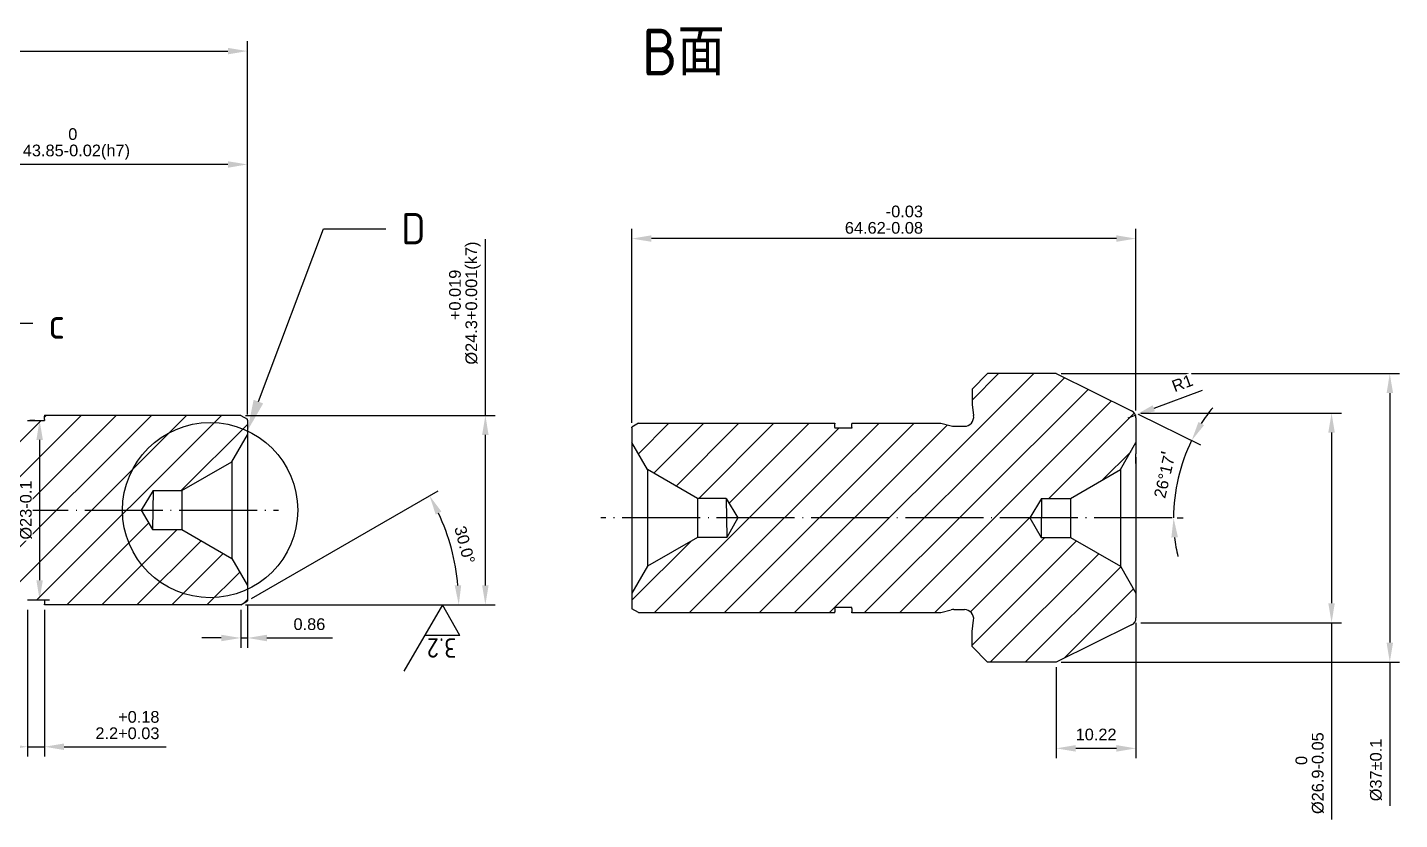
# Model space of a CAD drawing. Header units: millimetres. Extents: x -1183 to 2432, y -404 to 1213.
# Drawn here: x 691.5 to 867.4, y -66.4 to 35.2 of the extents above; entities that cross this region are included whole.
import ezdxf
from ezdxf import colors
from ezdxf.entities.mleader import LeaderData, LeaderLine
from ezdxf.math import Vec2, Vec3

# ---------------------------------------------------------------- set-up
doc = ezdxf.new("R2010")
doc.units = ezdxf.units.MM
doc.linetypes.add('c10', pattern=[12, 10, -1, 0, -1])
for name, color, linetype in [('c10', 1, 'c10'), ('文字', 2, 'Continuous'), ('標註', 3, 'Continuous'), ('細實線', 4, 'Continuous')]:
    doc.layers.add(name, color=color, linetype=linetype)
doc.styles.get("Standard").update_dxf_attribs({"font": 'isocp.shx', "height": 5, "bigfont": 'chineset.shx'})
doc.styles.add('可註解', font='arial.ttf')
doc.dimstyles.new('ISO-25', dxfattribs={"dimtxt": 1.5, "dimasz": 2.5, "dimexe": 1.25, "dimexo": 0.625, "dimgap": 1, "dimtad": 1, "dimdec": 3, "dimdsep": 46, "dimtxsty": '可註解', "dimcen": 2.5, "dimclrd": 3, "dimclre": 3, "dimclrt": 3, "dimadec": 1, "dimazin": 0, "dimtfac": 1, "dimtdec": 3, "dimtmove": 0, "dimatfit": 3, "dimfxl": 1, "dimtfill": 1, "dimtfillclr": 256, "dimarcsym": 0})

# ---------------------------------------------------------------- blocks, each defined once
blk = doc.blocks.new('*D161')
at = {"layer": '標註', "color": 3, "lineweight": -2, "transparency": 16777216}
for p, q in [((823.99, -9.24), (867.37, -9.24)), ((866.12, -11.74), (866.12, -43.74)), ((823.99, -46.24), (867.37, -46.24)), ((866.12, -46.24), (866.12, -64.68))]:
    blk.add_line(p, q, dxfattribs=at)
at = {"layer": '標註', "color": 3, "transparency": 16777216}
for points in [[(865.71, -11.74), (866.54, -11.74), (866.12, -9.24)], [(865.71, -43.74), (866.54, -43.74), (866.12, -46.24)]]:
    blk.add_solid(points, dxfattribs=at)
at = {"layer": '標註', "color": 3, "transparency": 16777216, "insert": (864.36, -60.07), "char_height": 1.5, "attachment_point": 5, "rotation": 90, "style": '可註解', "bg_fill": 3, "box_fill_scale": 1.1, "bg_fill_color": 256, "bg_fill_true_color": 13158600, "bg_fill_transparency": 0}
blk.add_mtext('%%C37±0.1', dxfattribs=at)
blk = doc.blocks.new('*D162')
at = {"layer": '標註', "color": 3, "lineweight": -2, "transparency": 16777216}
for p, q in [((833.86, -14.43), (841.84, -18.37)), ((838.85, -27.74), (839.65, -27.74))]:
    blk.add_line(p, q, dxfattribs=at)
for start, end in [(140.9097, 147.3072), (153.7047, 180), (186.3975, 192.7949)]:
    blk.add_arc((860.8, -27.74), 22.4, start, end, dxfattribs=at)
at = {"layer": '標註', "color": 3, "transparency": 16777216}
for points in [[(842.31, -15.85), (841.59, -15.44), (840.72, -17.82)], [(838.12, -30.26), (838.96, -30.21), (838.4, -27.74)]]:
    blk.add_solid(points, dxfattribs=at)
at = {"layer": '標註', "color": 3, "transparency": 16777216, "insert": (837.09, -22.2), "char_height": 1.5, "attachment_point": 5, "rotation": 76.8523, "style": '可註解', "bg_fill": 3, "box_fill_scale": 1.1, "bg_fill_color": 256, "bg_fill_true_color": 13158600, "bg_fill_transparency": 0}
blk.add_mtext("26%%D17{\\H1.25x;\\C256;'}", dxfattribs=at)
blk = doc.blocks.new('*D163')
at = {"layer": '標註', "color": 3, "lineweight": -2, "transparency": 16777216}
for p, q in [((768.96, -15.56), (768.96, 9.33)), ((833.58, -13.98), (833.58, 9.33)), ((831.08, 8.08), (771.46, 8.08))]:
    blk.add_line(p, q, dxfattribs=at)
at = {"layer": '標註', "color": 3, "transparency": 16777216}
for points in [[(771.46, 8.5), (771.46, 7.67), (768.96, 8.08)], [(831.08, 8.5), (831.08, 7.67), (833.58, 8.08)]]:
    blk.add_solid(points, dxfattribs=at)
at = {"layer": '標註', "color": 3, "transparency": 16777216, "insert": (801.27, 10.5), "char_height": 1.5, "attachment_point": 5, "style": '可註解', "bg_fill": 3, "box_fill_scale": 1.1, "bg_fill_color": 256, "bg_fill_true_color": 13158600, "bg_fill_transparency": 0}
blk.add_mtext('64.62\\S-0.03^ -0.08;', dxfattribs=at)
blk = doc.blocks.new('*D164')
at = {"layer": '標註', "color": 3, "lineweight": -2, "transparency": 16777216}
for p, q in [((750.18, -14.59), (750.18, 8.02)), ((719.44, -14.59), (751.43, -14.59)), ((750.18, -36.39), (750.18, -17.09)), ((719.44, -38.89), (751.43, -38.89))]:
    blk.add_line(p, q, dxfattribs=at)
at = {"layer": '標註', "color": 3, "transparency": 16777216}
for points in [[(749.76, -17.09), (750.59, -17.09), (750.18, -14.59)], [(749.76, -36.39), (750.59, -36.39), (750.18, -38.89)]]:
    blk.add_solid(points, dxfattribs=at)
at = {"layer": '標註', "color": 3, "transparency": 16777216, "insert": (747.55, -0.19), "char_height": 1.5, "attachment_point": 5, "rotation": 90, "style": '可註解', "bg_fill": 3, "box_fill_scale": 1.1, "bg_fill_color": 256, "bg_fill_true_color": 13158600, "bg_fill_transparency": 0}
blk.add_mtext('%%C24.3\\S+0.019^ +0.001;(k7)', dxfattribs=at)
blk = doc.blocks.new('*D165')
at = {"layer": '標註', "color": 3, "lineweight": -2, "transparency": 16777216}
for p, q in [((691.47, -39.53), (691.47, -58.34)), ((693.67, -39.53), (693.67, -58.34)), ((688.97, -57.09), (686.47, -57.09)), ((691.47, -57.09), (693.67, -57.09)), ((696.17, -57.09), (709.26, -57.09))]:
    blk.add_line(p, q, dxfattribs=at)
at = {"layer": '標註', "color": 3, "transparency": 16777216}
for points in [[(688.97, -56.67), (688.97, -57.51), (691.47, -57.09)], [(696.17, -56.67), (696.17, -57.51), (693.67, -57.09)]]:
    blk.add_solid(points, dxfattribs=at)
at = {"layer": '標註', "color": 3, "transparency": 16777216, "insert": (704.29, -54.31), "char_height": 1.5, "attachment_point": 5, "style": '可註解', "bg_fill": 3, "box_fill_scale": 1.1, "bg_fill_color": 256, "bg_fill_true_color": 13158600, "bg_fill_transparency": 0}
blk.add_mtext('2.2\\S+0.18^ +0.03;', dxfattribs=at)
blk = doc.blocks.new('*D166')
at = {"layer": '標註', "color": 3, "lineweight": -2, "transparency": 16777216}
for p, q in [((692.41, -15.24), (691.78, -15.24)), ((693.03, -17.74), (693.03, -35.74)), ((692.1, -38.24), (694.28, -38.24))]:
    blk.add_line(p, q, dxfattribs=at)
at = {"layer": '標註', "color": 3, "transparency": 16777216}
for points in [[(692.62, -17.74), (693.45, -17.74), (693.03, -15.24)], [(692.62, -35.74), (693.45, -35.74), (693.03, -38.24)]]:
    blk.add_solid(points, dxfattribs=at)
at = {"layer": '標註', "color": 3, "transparency": 16777216, "insert": (690.24, -26.74), "char_height": 1.5, "attachment_point": 5, "rotation": 90, "style": '可註解', "bg_fill": 3, "box_fill_scale": 1.1, "bg_fill_color": 256, "bg_fill_true_color": 13158600, "bg_fill_transparency": 0}
blk.add_mtext('%%C23\\S 0^ -0.1;', dxfattribs=at)
blk = doc.blocks.new('*D167')
at = {"layer": '標註', "color": 3, "lineweight": -2, "transparency": 16777216}
for p, q in [((842.08, -11.39), (835.86, -13.69)), ((832.58, -14.91), (833.52, -14.56))]:
    blk.add_line(p, q, dxfattribs=at)
at = {"layer": '標註', "color": 3, "transparency": 16777216}
blk.add_solid([(835.72, -13.3), (836.01, -14.08), (833.52, -14.56)], dxfattribs=at)
at = {"layer": '標註', "color": 3, "transparency": 16777216, "insert": (839.53, -10.46), "char_height": 1.5, "attachment_point": 5, "rotation": 20.3749, "style": '可註解', "bg_fill": 3, "box_fill_scale": 1.1, "bg_fill_color": 256, "bg_fill_true_color": 13158600, "bg_fill_transparency": 0}
blk.add_mtext('R1', dxfattribs=at)
blk = doc.blocks.new('*D168')
at = {"layer": '標註', "color": 3, "lineweight": -2, "transparency": 16777216}
for p, q in [((654.41, -6.12), (654.41, 33.38)), ((656.91, 32.13), (717.17, 32.13)), ((719.67, -14.46), (719.67, 33.38))]:
    blk.add_line(p, q, dxfattribs=at)
at = {"layer": '標註', "color": 3, "transparency": 16777216}
for points in [[(656.91, 32.54), (656.91, 31.71), (654.41, 32.13)], [(717.17, 32.54), (717.17, 31.71), (719.67, 32.13)]]:
    blk.add_solid(points, dxfattribs=at)
at = {"layer": '標註', "color": 3, "transparency": 16777216, "insert": (687.04, 33.89), "char_height": 1.5, "attachment_point": 5, "style": '可註解', "bg_fill": 3, "box_fill_scale": 1.1, "bg_fill_color": 256, "bg_fill_true_color": 13158600, "bg_fill_transparency": 0}
blk.add_mtext('65.26', dxfattribs=at)
blk = doc.blocks.new('*D152')
at = {"layer": '標註', "color": 3, "lineweight": -2, "transparency": 16777216}
for p, q in [((834.21, -14.29), (859.91, -14.29)), ((858.66, -16.79), (858.66, -38.69)), ((834.21, -41.19), (859.91, -41.19)), ((858.66, -41.19), (858.66, -66.43))]:
    blk.add_line(p, q, dxfattribs=at)
at = {"layer": '標註', "color": 3, "transparency": 16777216}
for points in [[(858.24, -16.79), (859.07, -16.79), (858.66, -14.29)], [(858.24, -38.69), (859.07, -38.69), (858.66, -41.19)]]:
    blk.add_solid(points, dxfattribs=at)
at = {"layer": '標註', "color": 3, "transparency": 16777216, "insert": (855.86, -60.48), "char_height": 1.5, "attachment_point": 5, "rotation": 90, "style": '可註解', "bg_fill": 3, "box_fill_scale": 1.1, "bg_fill_color": 256, "bg_fill_true_color": 13158600, "bg_fill_transparency": 0}
blk.add_mtext('%%C26.9\\S 0^ -0.05;', dxfattribs=at)
blk = doc.blocks.new('*D169')
at = {"layer": '標註', "color": 3, "lineweight": -2, "transparency": 16777216}
for p, q in [((833.58, -41.2), (833.58, -58.55)), ((823.36, -46.87), (823.36, -58.55)), ((831.08, -57.3), (825.86, -57.3))]:
    blk.add_line(p, q, dxfattribs=at)
at = {"layer": '標註', "color": 3, "transparency": 16777216}
for points in [[(825.86, -56.88), (825.86, -57.72), (823.36, -57.3)], [(831.08, -56.88), (831.08, -57.72), (833.58, -57.3)]]:
    blk.add_solid(points, dxfattribs=at)
at = {"layer": '標註', "color": 3, "transparency": 16777216, "insert": (828.47, -55.53), "char_height": 1.5, "attachment_point": 5, "style": '可註解', "bg_fill": 3, "box_fill_scale": 1.1, "bg_fill_color": 256, "bg_fill_true_color": 13158600, "bg_fill_transparency": 0}
blk.add_mtext('10.22', dxfattribs=at)
blk = doc.blocks.new('*D170')
at = {"layer": '標註', "color": 3, "lineweight": -2, "transparency": 16777216}
for p, q in [((718.81, -39.52), (718.81, -44.39)), ((719.67, -39.02), (719.67, -44.39)), ((716.31, -43.14), (713.81, -43.14)), ((718.81, -43.14), (719.67, -43.14)), ((722.17, -43.14), (730.57, -43.14))]:
    blk.add_line(p, q, dxfattribs=at)
at = {"layer": '標註', "color": 3, "transparency": 16777216}
for points in [[(716.31, -42.73), (716.31, -43.56), (718.81, -43.14)], [(722.17, -42.73), (722.17, -43.56), (719.67, -43.14)]]:
    blk.add_solid(points, dxfattribs=at)
at = {"layer": '標註', "color": 3, "transparency": 16777216, "insert": (727.62, -41.38), "char_height": 1.5, "attachment_point": 5, "style": '可註解', "bg_fill": 3, "box_fill_scale": 1.1, "bg_fill_color": 256, "bg_fill_true_color": 13158600, "bg_fill_transparency": 0}
blk.add_mtext('0.86', dxfattribs=at)
blk = doc.blocks.new('*D171')
at = {"layer": '標註', "color": 3, "lineweight": -2, "transparency": 16777216}
for p, q in [((720.21, -38.08), (744.11, -24.29)), ((719.44, -38.89), (748.02, -38.89))]:
    blk.add_line(p, q, dxfattribs=at)
blk.add_arc((718.81, -38.89), 27.96, 5.1247, 24.8753, dxfattribs=at)
at = {"layer": '標註', "color": 3, "transparency": 16777216}
for points in [[(743.81, -27.32), (744.55, -26.94), (743.03, -24.91)], [(747.08, -36.38), (746.25, -36.41), (746.77, -38.89)]]:
    blk.add_solid(points, dxfattribs=at)
at = {"layer": '標註', "color": 3, "transparency": 16777216, "insert": (747.53, -31.2), "char_height": 1.5, "attachment_point": 5, "rotation": 285, "style": '可註解', "bg_fill": 3, "box_fill_scale": 1.1, "bg_fill_color": 256, "bg_fill_true_color": 13158600, "bg_fill_transparency": 0}
blk.add_mtext('30.0°', dxfattribs=at)
blk = doc.blocks.new('*D172')
at = {"layer": '標註', "color": 3, "lineweight": -2, "transparency": 16777216}
for p, q in [((675.82, -8.27), (675.82, 18.84)), ((719.67, -14.46), (719.67, 18.84)), ((717.17, 17.59), (678.32, 17.59))]:
    blk.add_line(p, q, dxfattribs=at)
at = {"layer": '標註', "color": 3, "transparency": 16777216}
for points in [[(678.32, 18), (678.32, 17.17), (675.82, 17.59)], [(717.17, 18), (717.17, 17.17), (719.67, 17.59)]]:
    blk.add_solid(points, dxfattribs=at)
at = {"layer": '標註', "color": 3, "transparency": 16777216, "insert": (697.75, 20.21), "char_height": 1.5, "attachment_point": 5, "style": '可註解', "bg_fill": 3, "box_fill_scale": 1.1, "bg_fill_color": 256, "bg_fill_true_color": 13158600, "bg_fill_transparency": 0}
blk.add_mtext('43.85\\S 0^ -0.02;(h7)', dxfattribs=at)

msp = doc.modelspace()

# ---------------------------------------------------------------- hatches: boundary and pattern name
at = {"layer": '細實線'}
h = msp.add_hatch(dxfattribs=at)
h.set_pattern_fill('ANSI31', color=256)
h.set_pattern_definition([(45, (595.9494, -134.9778), (-2.245064, 2.245064), [])])
h.paths.add_polyline_path([(719.673, -16.573), (719.673, -15.088), (718.813, -14.5914), (693.673, -14.5914), (693.673, -14.6914), (693.673, -15.1314), (693.673, -15.2414), (691.473, -15.2414), (691.473, -15.1314), (691.473, -14.5914), (680.4492, -14.5914, -0.98149719), (672.9334, -14.4511, -0.34737867), (675.823, -10.7938), (675.823, -8.8914), (673.673, -6.7414), (654.413, -6.7414), (654.413, -26.7414), (703.655, -26.7414, -0.54966489)])
h.paths.add_polyline_path([(703.655, -26.7414), (654.413, -26.7414), (654.413, -46.7414), (672.673, -46.7414), (673.673, -46.7414), (675.823, -44.5914), (675.823, -41.2914), (675.6216, -39.8584, -0.45572626), (676.8099, -38.4914), (678.1722, -38.4914, -0.06554346), (678.4828, -38.5323), (679.823, -38.8914), (691.473, -38.8914), (691.473, -38.7914), (691.473, -38.3514), (691.473, -38.2414), (693.673, -38.2414), (693.673, -38.3514), (693.673, -38.8914), (718.813, -38.8914), (719.673, -38.3949), (719.673, -38.2949), (719.673, -36.9099, -0.54966489)])
h.paths.add_polyline_path([(717.673, -20.5464), (719.673, -17.0823), (719.673, -16.573, 0.54966489), (703.655, -26.7414), (706.073, -26.7414), (707.573, -24.2414), (711.273, -24.2414)], flags=17)
h.paths.add_polyline_path([(711.273, -29.2414), (707.5164, -29.2414), (706.073, -26.7414), (703.655, -26.7414, 0.54966489), (719.673, -36.9099), (719.673, -36.4006), (717.673, -32.9365)], flags=17)
h.paths.add_polyline_path([(833.582, -16.088), (833.582, -14.9127, 0.28535137), (833.025, -14.0162), (823.362, -9.2414), (814.9621, -9.2414), (814.5663, -9.2414), (812.5663, -11.2414), (812.5663, -13.1914), (812.7677, -14.6244, -0.45572626), (811.5793, -15.9914), (810.2171, -15.9914, -0.06554346), (809.9065, -15.9505), (808.5663, -15.5914), (797.162, -15.5914), (797.162, -15.6914), (797.162, -16.1314), (797.162, -16.2414), (794.962, -16.2414), (794.962, -16.1314), (794.962, -15.5914), (769.822, -15.5914), (768.962, -16.088), (768.962, -16.188), (768.962, -18.0823), (770.962, -21.5464), (777.362, -25.2414), (781.062, -25.2414), (782.562, -27.7414), (819.982, -27.7414), (821.482, -25.2414), (825.182, -25.2414), (831.582, -21.5464), (833.582, -18.0823)])
h.paths.add_polyline_path([(831.582, -33.9365), (825.182, -30.2414), (821.4254, -30.2414), (819.982, -27.7414), (782.562, -27.7414), (781.1186, -30.2414), (777.362, -30.2414), (770.962, -33.9365), (768.962, -37.4006), (768.962, -39.3949), (769.822, -39.8914), (794.962, -39.8914), (794.962, -39.7914), (794.962, -39.3514), (794.962, -39.2414), (797.162, -39.2414), (797.162, -39.3514), (797.162, -39.8914), (808.5663, -39.8914), (809.9065, -39.5323, -0.06554346), (810.2171, -39.4914), (811.5793, -39.4914, -0.45572626), (812.7677, -40.8584), (812.5663, -42.2914), (812.5663, -44.2414), (814.5663, -46.2414), (814.9621, -46.2414), (823.362, -46.2414), (833.025, -41.4667, 0.28535137), (833.582, -40.5701), (833.582, -37.4006)])

# ---------------------------------------------------------------- linework, layer by layer
for p, q in [((823.362, -9.2414), (814.9621, -9.2414)), ((691.473, -15.2414), (693.673, -15.2414)), ((693.673, -14.5814), (693.673, -14.6914)), ((718.813, -14.5914), (693.673, -14.5914)), ((693.673, -15.1314), (693.673, -14.6914)), ((693.673, -15.1314), (693.673, -15.2414)), ((718.813, -14.5914), (719.673, -15.088)), ((719.673, -15.188), (719.673, -15.088)), ((719.673, -15.188), (719.673, -38.2949)), ((769.822, -15.5914), (768.962, -16.088)), ((769.822, -15.5914), (794.962, -15.5914)), ((794.962, -15.5814), (794.962, -15.6914)), ((794.962, -16.1314), (794.962, -15.6914)), ((797.162, -15.5814), (797.162, -15.6914)), ((797.162, -15.5914), (808.5663, -15.5914)), ((797.162, -16.1314), (797.162, -15.6914)), ((768.962, -16.188), (768.962, -16.088)), ((768.962, -16.188), (768.962, -39.2949)), ((794.962, -16.1314), (794.962, -16.2414)), ((797.162, -16.2414), (794.962, -16.2414)), ((797.162, -16.1314), (797.162, -16.2414)), ((833.582, -16.088), (833.582, -19.5414)), ((717.673, -20.5464), (717.673, -32.9365)), ((833.582, -19.9414), (833.582, -35.5414)), ((711.273, -24.2414), (711.273, -29.2414)), ((770.962, -33.9365), (768.962, -37.4006)), ((833.582, -35.9414), (833.582, -40.5701)), ((691.473, -38.2414), (693.673, -38.2414)), ((693.673, -38.3514), (693.673, -38.2414)), ((693.673, -38.3514), (693.673, -38.7914)), ((718.813, -38.8914), (719.673, -38.3949)), ((719.673, -38.2949), (719.673, -38.3949)), ((693.673, -38.9014), (693.673, -38.7914)), ((718.813, -38.8914), (693.673, -38.8914)), ((768.962, -39.2949), (768.962, -39.3949)), ((769.822, -39.8914), (768.962, -39.3949)), ((769.822, -39.8914), (794.962, -39.8914)), ((797.162, -39.2414), (794.962, -39.2414)), ((794.962, -39.3514), (794.962, -39.2414)), ((794.962, -39.3514), (794.962, -39.7914)), ((794.962, -39.9014), (794.962, -39.7914)), ((797.162, -39.3514), (797.162, -39.2414)), ((797.162, -39.3514), (797.162, -39.7914)), ((797.162, -39.9014), (797.162, -39.7914)), ((797.162, -39.8914), (808.5663, -39.8914)), ((808.5663, -39.8914), (809.9065, -39.5323)), ((810.2171, -39.4914), (811.5793, -39.4914)), ((812.5663, -42.2914), (812.7677, -40.8584)), ((833.025, -41.4667), (823.362, -46.2414)), ((812.5663, -44.2414), (812.5663, -42.2914)), ((812.5663, -44.2414), (814.5663, -46.2414)), ((814.9621, -46.2414), (814.5663, -46.2414)), ((823.362, -46.2414), (814.9621, -46.2414))]:
    msp.add_line(p, q)
for centre, start, end in [((810.2171, -40.6914), 90, 105), ((811.5793, -40.6914), 352, 90)]:
    msp.add_arc(centre, 1.2, start, end)
at = {"layer": 'c10'}
for p, q in [((650.413, -26.7414), (723.673, -26.7414)), ((838.222, -27.7414), (764.962, -27.7414))]:
    msp.add_line(p, q, dxfattribs=at)
at = {"layer": '標註'}
msp.add_line((746.9172, -42.8134), (742.3934, -42.8134), dxfattribs=at)

# ---------------------------------------------------------------- texts
at = {"layer": '文字', "insert": (770.2483, 35.0141), "char_height": 6, "attachment_point": 1}
msp.add_mtext_dynamic_manual_height_columns('B面', width=28.942581, gutter_width=12.5, heights=[0], dxfattribs=at)
at = {"layer": '標註', "insert": (746.4689, -45.6745), "char_height": 2.5, "attachment_point": 1, "rotation": 180}
msp.add_mtext_dynamic_manual_height_columns('3.2', width=5.582634, gutter_width=12.5, heights=[0], dxfattribs=at)

# ---------------------------------------------------------------- leaders
at = {"layer": '標註'}
ml = msp.add_multileader_mtext('Standard', dxfattribs=at)
ml.set_content('c', color=256)
ml.set_leader_properties()
ml.build(insert=Vec2(0, 0))
ctx = ml.context
ctx.base_point, ctx.plane_origin = Vec3(692.1604, -2.784), Vec3(320.2207, 113.6161)
notes = []
notes.append((ctx, [(0, (1, 1, 0), (684.1604, -2.784), (1, 0), 8, [(0, [(679.1906, -11.4612)], 0, [])])]))
ctx.mtext.insert, ctx.mtext.flow_direction = Vec3(694.1604, -0.784), 5
for ctx, leaders in notes:
    for number, flags, end, landing, length, lines in leaders:
        leader = LeaderData()
        leader.index, (leader.has_last_leader_line, leader.has_dogleg_vector, leader.attachment_direction) = number, flags
        leader.last_leader_point, leader.dogleg_vector, leader.dogleg_length = Vec3(end), Vec3(landing), length
        for number, points, colour, breaks in lines:
            line = LeaderLine()
            line.index, line.vertices, line.color, line.breaks = number, Vec3.list(points), colors.encode_raw_color(colour), breaks
            leader.lines.append(line)
        ctx.leaders.append(leader)

# ---------------------------------------------------------------- next in the draw order: dimensions: what is measured, and where the dimension line sits
for base, p1, p2, text, override, picture, middle in [((750.1762, -38.8914), (718.813, -14.5914), (718.813, -38.8914), '%%C<>(k7)', {"dimgap": 0.625, "dimtol": 1, "dimlim": 0, "dimtp": 0.019, "dimtm": -0.001, "dimtdec": 3}, '*D164', (750.1762, -0.1909)), ((866.1227, -46.2414), (823.362, -9.2414), (823.362, -46.2414), '%%C<>', {"dimtol": 1, "dimtp": 0.1, "dimtm": 0.1}, '*D161', (866.1227, -60.0748))]:
    dim = msp.add_linear_dim(base=base, p1=p1, p2=p2, angle=90, text=text, dimstyle='ISO-25', override=override, dxfattribs=at)
    dim.commit()
    dim.dimension.update_dxf_attribs({"geometry": picture, "text_midpoint": middle, "dimtype": 160})
dim = msp.add_linear_dim(base=(693.673, -57.0895), p1=(691.473, -38.9014), p2=(693.673, -38.9014), dimstyle='ISO-25', override={"dimtol": 1, "dimtp": 0.18, "dimtm": -0.03}, dxfattribs=at)
dim.commit()
dim.dimension.update_dxf_attribs({"geometry": '*D165', "text_midpoint": (704.2873, -57.0895), "dimtype": 160})

# ---------------------------------------------------------------- next in the draw order: linework, layer by layer
msp.add_line((717.673, -20.5464), (719.673, -17.0823))
msp.add_arc((832.582, -40.5701), 1, 296.29532, 0)
for p, q in [((744.6662, -38.8768), (739.7437, -47.4028)), ((746.9172, -42.8134), (744.6662, -38.8768)), ((746.9172, -42.8134), (744.6662, -38.8768))]:
    msp.add_line(p, q, dxfattribs=at)

# ---------------------------------------------------------------- next in the draw order: dimensions: what is measured, and where the dimension line sits
dim = msp.add_angular_dim_2l(base=(839.4403, -20.9939), line1=((838.222, -27.7414), (764.962, -27.7414)), line2=((833.3035, -14.1538), (823.362, -9.2414)), text="26%%D17{\\H1.25x;\\C256;'}", dimstyle='ISO-25', override={"dimaunit": 1, "dimadec": 1}, dxfattribs=at)
dim.commit()
dim.dimension.update_dxf_attribs({"geometry": '*D162', "text_midpoint": (837.088, -22.2023)})
dim = msp.add_linear_dim(base=(693.0341, -38.2414), p1=(693.0341, -15.2414), p2=(691.473, -38.2414), angle=90, text='%%C<>', dimstyle='ISO-25', override={"dimtol": 1, "dimtm": 0.1}, dxfattribs=at)
dim.commit()
dim.dimension.update_dxf_attribs({"geometry": '*D166', "text_midpoint": (693.0341, -26.7414), "dimtype": 160})
dim = msp.add_linear_dim(base=(719.673, -43.1448), p1=(718.813, -38.8914), p2=(719.673, -38.3949), dimstyle='ISO-25', dxfattribs=at)
dim.commit()
dim.dimension.update_dxf_attribs({"geometry": '*D170', "text_midpoint": (727.6206, -41.3789)})

# ---------------------------------------------------------------- next in the draw order: linework, layer by layer
for p, q in [((770.962, -21.5464), (768.962, -18.0823)), ((833.582, -20.7562), (833.582, -19.9414)), ((770.962, -21.5464), (770.962, -33.9365)), ((777.362, -25.2414), (770.962, -21.5464)), ((825.182, -25.2414), (831.582, -21.5464)), ((831.582, -21.5464), (831.582, -33.9365)), ((777.362, -25.2414), (777.362, -30.2414)), ((781.062, -25.2414), (777.362, -25.2414)), ((781.062, -25.2414), (782.562, -27.7414)), ((781.062, -25.2414), (781.1186, -30.2414)), ((821.482, -25.2414), (819.982, -27.7414)), ((821.482, -25.2414), (821.4254, -30.2414)), ((821.482, -25.2414), (825.182, -25.2414)), ((825.182, -25.2414), (825.182, -30.2414)), ((782.562, -27.7414), (781.1186, -30.2414)), ((819.982, -27.7414), (821.4254, -30.2414)), ((777.362, -30.2414), (770.962, -33.9365)), ((781.1186, -30.2414), (777.362, -30.2414)), ((821.4254, -30.2414), (825.182, -30.2414)), ((825.182, -30.2414), (831.582, -33.9365))]:
    msp.add_line(p, q)

# ---------------------------------------------------------------- next in the draw order: dimensions: what is measured, and where the dimension line sits
dim = msp.add_linear_dim(base=(719.673, 32.1265), p1=(654.413, -6.7414), p2=(719.673, -15.088), dimstyle='ISO-25', dxfattribs=at)
dim.commit()
dim.dimension.update_dxf_attribs({"geometry": '*D168', "text_midpoint": (687.043, 33.8924)})
dim = msp.add_linear_dim(base=(768.962, 8.0823), p1=(833.582, -14.6021), p2=(768.962, -16.188), dimstyle='ISO-25', override={"dimgap": 0.625, "dimtol": 1, "dimlim": 0, "dimtp": -0.03, "dimtm": 0.08}, dxfattribs=at)
dim.commit()
dim.dimension.update_dxf_attribs({"geometry": '*D163', "text_midpoint": (801.272, 10.5023)})
dim = msp.add_angular_dim_2l(base=(746.3485, -34.0362), line1=((718.813, -38.8914), (693.673, -38.8914)), line2=((718.813, -38.8914), (719.673, -38.3949)), dimstyle='ISO-25', dxfattribs=at)
dim.commit()
dim.dimension.update_dxf_attribs({"geometry": '*D171', "text_midpoint": (747.5267, -31.1976)})

# ---------------------------------------------------------------- next in the draw order: linework, layer by layer
for p, q in [((812.5663, -11.2414), (814.5663, -9.2414)), ((814.9621, -9.2414), (814.5663, -9.2414)), ((823.362, -9.2414), (833.025, -14.0162)), ((812.5663, -11.2414), (812.5663, -13.1914)), ((812.5663, -13.1914), (812.7677, -14.6244)), ((808.5663, -15.5914), (809.9065, -15.9505)), ((810.2171, -15.9914), (811.5793, -15.9914)), ((711.273, -24.2414), (717.673, -20.5464)), ((707.573, -24.2414), (706.073, -26.7414)), ((707.573, -24.2414), (707.5164, -29.2414)), ((707.573, -24.2414), (711.273, -24.2414)), ((706.073, -26.7414), (707.5164, -29.2414)), ((707.5164, -29.2414), (711.273, -29.2414)), ((711.273, -29.2414), (717.673, -32.9365)), ((717.673, -32.9365), (719.673, -36.4006))]:
    msp.add_line(p, q)
for centre, radius, start, end in [((832.582, -14.9127), 1, 0, 63.70468), ((811.5793, -14.7914), 1.2, 270, 8), ((810.2171, -14.7914), 1.2, 255, 270)]:
    msp.add_arc(centre, radius, start, end)

# ---------------------------------------------------------------- next in the draw order: dimensions: what is measured, and where the dimension line sits
dim = msp.add_linear_dim(base=(675.823, 17.5867), p1=(719.673, -15.088), p2=(675.823, -8.8914), text='<>(h7)', dimstyle='ISO-25', override={"dimgap": 0.625, "dimdec": 3, "dimtol": 1, "dimlim": 0, "dimtm": 0.02}, dxfattribs=at)
dim.commit()
dim.dimension.update_dxf_attribs({"geometry": '*D172', "text_midpoint": (697.748, 20.214)})

# ---------------------------------------------------------------- next in the draw order: linework, layer by layer
msp.add_circle((714.8915, -26.7414), 11.2365, dxfattribs=at)

# ---------------------------------------------------------------- next in the draw order: dimensions: what is measured, and where the dimension line sits
dim = msp.add_radius_dim(center=(832.582, -14.9127), mpoint=(833.5194, -14.5646), dimstyle='ISO-25', dxfattribs=at)
dim.commit()
dim.dimension.update_dxf_attribs({"geometry": '*D167', "text_midpoint": (839.5317, -10.4615)})

# ---------------------------------------------------------------- next in the draw order: leaders
ml = msp.add_multileader_mtext('Standard', dxfattribs=at)
ml.set_content('D', color=256)
ml.set_leader_properties()
ml.build(insert=Vec2(0, 0))
ctx = ml.context
ctx.base_point, ctx.plane_origin = Vec3(737.4128, 9.3415), Vec3(360.2735, 110.2797)
notes = []
notes.append((ctx, [(0, (1, 1, 0), (729.4128, 9.3415), (1, 0), 8, [(0, [(719.673, -16.573)], 0, [])])]))
ctx.mtext.insert, ctx.mtext.flow_direction = Vec3(739.4128, 11.3554), 5
for ctx, leaders in notes:
    for number, flags, end, landing, length, lines in leaders:
        leader = LeaderData()
        leader.index, (leader.has_last_leader_line, leader.has_dogleg_vector, leader.attachment_direction) = number, flags
        leader.last_leader_point, leader.dogleg_vector, leader.dogleg_length = Vec3(end), Vec3(landing), length
        for number, points, colour, breaks in lines:
            line = LeaderLine()
            line.index, line.vertices, line.color, line.breaks = number, Vec3.list(points), colors.encode_raw_color(colour), breaks
            leader.lines.append(line)
        ctx.leaders.append(leader)

# ---------------------------------------------------------------- next in the draw order: linework, layer by layer
msp.add_arc((832.582, -14.9127), 1, 0, 63.70468)

# ---------------------------------------------------------------- next in the draw order: dimensions: what is measured, and where the dimension line sits
dim = msp.add_linear_dim(base=(858.6575, -14.2914), p1=(833.582, -41.1914), p2=(833.582, -14.2914), angle=90, text='%%C<>', dimstyle='ISO-25', override={"dimtol": 1, "dimtm": 0.05}, dxfattribs=at)
dim.commit()
dim.dimension.update_dxf_attribs({"geometry": '*D152', "text_midpoint": (858.6575, -60.479), "dimtype": 160})

# ---------------------------------------------------------------- next in the draw order: linework, layer by layer
for p, q in [((833.582, -14.9127), (833.582, -16.088)), ((831.582, -21.5464), (833.582, -18.0823)), ((833.582, -19.9414), (833.582, -19.5414)), ((831.582, -33.9365), (833.582, -37.4006)), ((833.582, -35.5414), (833.582, -35.9414))]:
    msp.add_line(p, q)

# ---------------------------------------------------------------- next in the draw order: dimensions: what is measured, and where the dimension line sits
dim = msp.add_linear_dim(base=(823.362, -57.2985), p1=(833.582, -40.5701), p2=(823.362, -46.2414), dimstyle='ISO-25', dxfattribs=at)
dim.commit()
dim.dimension.update_dxf_attribs({"geometry": '*D169', "text_midpoint": (828.472, -55.5326)})

doc.saveas('drawing.dxf')
